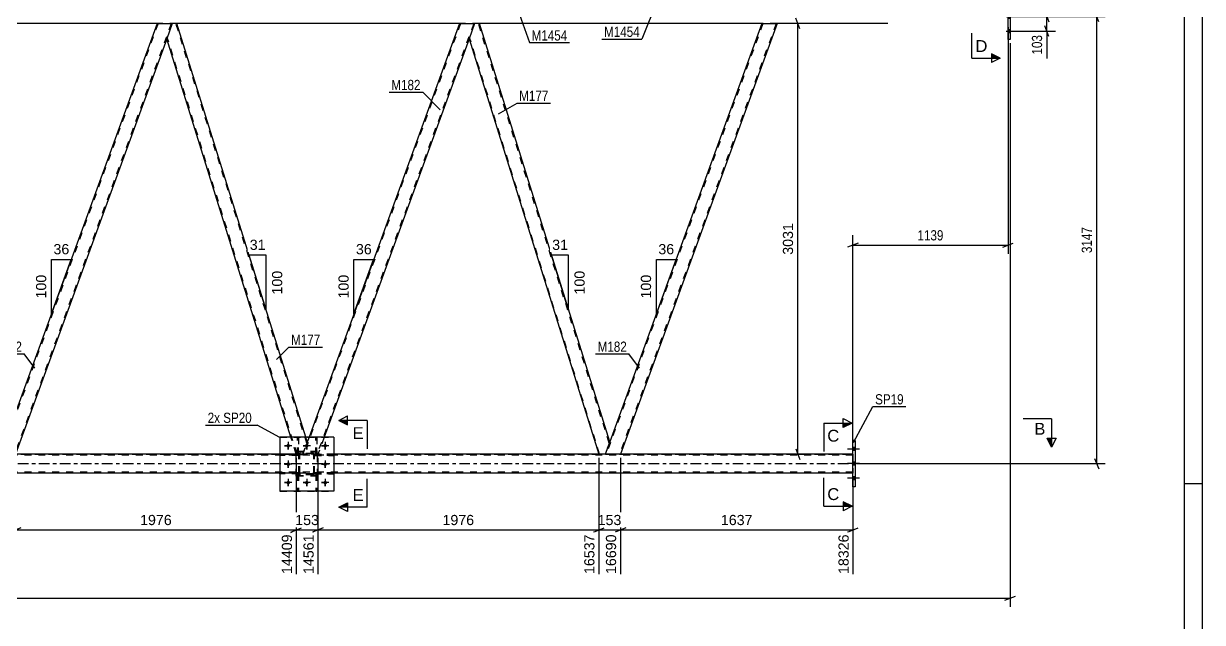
# Model space of a CAD drawing. Header units: millimetres. Extents: x 0 to 841, y 0 to 594.
# Drawn here: x 509.2 to 841, y 259 to 427.5 of the extents above; entities that cross this region are included whole.
import ezdxf

# ---------------------------------------------------------------- set-up
doc = ezdxf.new("R2010")
doc.units = ezdxf.units.MM
doc.linetypes.add('DXK_LINE_DOT2', pattern=[3.9198, 1.9599, -1.9599])
doc.linetypes.add('DXK_LINE_DOT3', pattern=[5.9187, 2.979, -0.9799, 0.9799, -0.9799])
doc.styles.add('Arial', font='ARIAL.TTF', dxfattribs={"height": 0.2})
doc.styles.add('Arial Narrow', font='ARIALN.TTF', dxfattribs={"height": 0.2})

# ---------------------------------------------------------------- blocks, each defined once
blk = doc.blocks.new('Unknown-717034435-1133')
at = {"color": 5, "linetype": 'Continuous'}
for p, q in [((841, 0), (841, 594)), ((836, 5), (836, 589)), ((841, 298), (836, 298))]:
    blk.add_line(p, q, dxfattribs=at)
blk = doc.blocks.new('Part-717034435-3709 - 3633')
at = {"color": 2, "linetype": 'Continuous'}
for p, q in [((591.43, 311.1), (591.43, 311.11)), ((591.75, 311.11), (591.43, 311.11)), ((591.75, 311.1), (591.75, 311.11))]:
    blk.add_line(p, q, dxfattribs=at)
at = {"color": 7, "linetype": 'DXK_LINE_DOT2'}
for p, q in [((591.43, 306.26), (591.43, 311.1)), ((591.75, 306.26), (591.75, 311.1)), ((591.43, 306.86), (591.75, 306.86)), ((591.75, 306.26), (591.43, 306.26))]:
    blk.add_line(p, q, dxfattribs=at)
blk = doc.blocks.new('Bolt-717034435-3777 - 3633')
at = {"linetype": 'Continuous'}
for points in [[(742.62, 308.18), (742.62, 307.3), (743.26, 307.3), (743.26, 308.18)], [(742.62, 308.18), (742.62, 307.3), (743.26, 307.3), (743.26, 308.18)], [(742.62, 308.18), (742.62, 307.3), (743.26, 307.3), (743.26, 308.18)], [(742.62, 304.08), (742.62, 303.2), (743.26, 303.2), (743.26, 304.08)], [(742.62, 304.08), (742.62, 303.2), (743.26, 303.2), (743.26, 304.08)], [(742.62, 299.98), (742.62, 299.1), (743.26, 299.1), (743.26, 299.98)], [(742.62, 299.98), (742.62, 299.1), (743.26, 299.1), (743.26, 299.98)], [(742.62, 299.98), (742.62, 299.1), (743.26, 299.1), (743.26, 299.98)]]:
    blk.add_hatch(color=1, dxfattribs=at).paths.add_polyline_path(points)
at = {"color": 1, "linetype": 'Continuous'}
for p, q in [((744.42, 307.74), (741.1, 307.74)), ((744.42, 307.74), (741.1, 307.74)), ((744.42, 307.74), (741.1, 307.74)), ((743.26, 308.18), (742.62, 308.18)), ((743.26, 308.18), (742.62, 308.18)), ((743.26, 308.18), (742.62, 308.18)), ((743.26, 307.3), (742.62, 307.3)), ((743.26, 307.3), (742.62, 307.3)), ((743.26, 307.3), (742.62, 307.3)), ((744.42, 303.64), (741.1, 303.64)), ((744.42, 303.64), (741.1, 303.64)), ((743.26, 304.08), (742.62, 304.08)), ((743.26, 304.08), (742.62, 304.08)), ((743.26, 303.2), (742.62, 303.2)), ((743.26, 303.2), (742.62, 303.2)), ((744.42, 299.54), (741.1, 299.54)), ((744.42, 299.54), (741.1, 299.54)), ((744.42, 299.54), (741.1, 299.54)), ((743.26, 299.98), (742.62, 299.98)), ((743.26, 299.98), (742.62, 299.98)), ((743.26, 299.98), (742.62, 299.98)), ((743.26, 299.1), (742.62, 299.1)), ((743.26, 299.1), (742.62, 299.1)), ((743.26, 299.1), (742.62, 299.1))]:
    blk.add_line(p, q, dxfattribs=at)
blk = doc.blocks.new('Part-717034435-3713 - 3633')
at = {"color": 7, "linetype": 'DXK_LINE_DOT2'}
for p, q in [((591.07, 300.75), (591.07, 301.07)), ((591.07, 301.07), (596.47, 301.07)), ((596.47, 300.75), (591.07, 300.75)), ((591.67, 300.75), (591.67, 301.07)), ((596.47, 301.07), (596.47, 300.75))]:
    blk.add_line(p, q, dxfattribs=at)
blk = doc.blocks.new('Bolt-717034435-3778 - 3633')
at = {"linetype": 'Continuous'}
for points in [[(786.91, 433.16), (786.91, 434.04), (786.27, 434.04), (786.27, 433.16)], [(786.91, 433.16), (786.91, 434.04), (786.27, 434.04), (786.27, 433.16)], [(786.91, 433.16), (786.91, 434.04), (786.27, 434.04), (786.27, 433.16)], [(786.91, 429.06), (786.91, 429.94), (786.27, 429.94), (786.27, 429.06)], [(786.91, 429.06), (786.91, 429.94), (786.27, 429.94), (786.27, 429.06)], [(786.91, 424.96), (786.91, 425.84), (786.27, 425.84), (786.27, 424.96)], [(786.91, 424.96), (786.91, 425.84), (786.27, 425.84), (786.27, 424.96)], [(786.91, 424.96), (786.91, 425.84), (786.27, 425.84), (786.27, 424.96)]]:
    blk.add_hatch(color=1, dxfattribs=at).paths.add_polyline_path(points)
at = {"color": 1, "linetype": 'Continuous'}
for p, q in [((785.75, 433.6), (789.07, 433.6)), ((785.75, 433.6), (789.07, 433.6)), ((785.75, 433.6), (789.07, 433.6)), ((786.27, 434.04), (786.91, 434.04)), ((786.27, 434.04), (786.91, 434.04)), ((786.27, 434.04), (786.91, 434.04)), ((786.27, 433.16), (786.91, 433.16)), ((786.27, 433.16), (786.91, 433.16)), ((786.27, 433.16), (786.91, 433.16)), ((785.75, 429.5), (789.07, 429.5)), ((785.75, 429.5), (789.07, 429.5)), ((786.27, 429.94), (786.91, 429.94)), ((786.27, 429.94), (786.91, 429.94)), ((786.27, 429.06), (786.91, 429.06)), ((786.27, 429.06), (786.91, 429.06)), ((785.75, 425.4), (789.07, 425.4)), ((785.75, 425.4), (789.07, 425.4)), ((785.75, 425.4), (789.07, 425.4)), ((786.27, 425.84), (786.91, 425.84)), ((786.27, 425.84), (786.91, 425.84)), ((786.27, 425.84), (786.91, 425.84)), ((786.27, 424.96), (786.91, 424.96)), ((786.27, 424.96), (786.91, 424.96)), ((786.27, 424.96), (786.91, 424.96))]:
    blk.add_line(p, q, dxfattribs=at)
blk = doc.blocks.new('Part-717034435-3804 - 3633')
at = {"color": 7, "linetype": 'DXK_LINE_DOT2'}
for p, q in [((742.62, 306.04), (57.72, 306.04)), ((155.59, 306.28), (742.62, 306.28)), ((596.47, 306.28), (581.27, 306.28)), ((742.62, 306.28), (742.62, 301)), ((742.62, 301.24), (57.72, 301.24)), ((596.47, 301), (581.27, 301))]:
    blk.add_line(p, q, dxfattribs=at)
at = {"color": 2, "linetype": 'Continuous'}
for p, q in [((581.27, 306.28), (341.06, 306.28)), ((742.62, 306.28), (596.47, 306.28)), ((581.27, 301), (341.06, 301)), ((742.62, 301), (596.47, 301))]:
    blk.add_line(p, q, dxfattribs=at)
at = {"color": 7, "linetype": 'DXK_LINE_DOT3'}
blk.add_line((57.72, 303.64), (742.62, 303.64), dxfattribs=at)
blk = doc.blocks.new('Part-717034435-3700 - 3633')
at = {"color": 7, "linetype": 'DXK_LINE_DOT2'}
for p, q in [((586.55, 300.74), (586.23, 300.74)), ((586.23, 300.74), (586.23, 295.91)), ((586.23, 300.14), (586.55, 300.14)), ((586.55, 300.74), (586.55, 295.91)), ((586.23, 295.91), (586.55, 295.91))]:
    blk.add_line(p, q, dxfattribs=at)
blk = doc.blocks.new('Part-717034435-3703 - 3633')
at = {"color": 7, "linetype": 'DXK_LINE_DOT2'}
for p, q in [((591.75, 300.74), (591.43, 300.74)), ((591.43, 300.74), (591.43, 295.91)), ((591.43, 300.14), (591.75, 300.14)), ((591.75, 300.74), (591.75, 295.91)), ((591.43, 295.91), (591.75, 295.91))]:
    blk.add_line(p, q, dxfattribs=at)
blk = doc.blocks.new('Part-717034435-3706 - 3633')
at = {"color": 2, "linetype": 'Continuous'}
for p, q in [((586.23, 311.1), (586.23, 311.11)), ((586.55, 311.11), (586.23, 311.11)), ((586.55, 311.1), (586.55, 311.11))]:
    blk.add_line(p, q, dxfattribs=at)
at = {"color": 7, "linetype": 'DXK_LINE_DOT2'}
for p, q in [((586.23, 306.26), (586.23, 311.1)), ((586.55, 306.26), (586.55, 311.1)), ((586.23, 306.86), (586.55, 306.86)), ((586.55, 306.26), (586.23, 306.26))]:
    blk.add_line(p, q, dxfattribs=at)
blk = doc.blocks.new('Part-717034435-3710 - 3633')
at = {"color": 7, "linetype": 'DXK_LINE_DOT2'}
for p, q in [((586.67, 306.27), (581.27, 306.27)), ((581.27, 305.95), (581.27, 306.27)), ((586.67, 305.95), (581.27, 305.95)), ((586.07, 305.95), (586.07, 306.27)), ((586.67, 306.27), (586.67, 305.95))]:
    blk.add_line(p, q, dxfattribs=at)
blk = doc.blocks.new('Part-717034435-3775 - 3633')
at = {"color": 7, "linetype": 'DXK_LINE_DOT2'}
for p, q in [((581.27, 311.1), (581.27, 295.9)), ((581.27, 311.1), (596.47, 311.1)), ((596.47, 311.1), (596.47, 295.9)), ((581.27, 295.9), (596.47, 295.9))]:
    blk.add_line(p, q, dxfattribs=at)
blk = doc.blocks.new('Part-717034435-3711 - 3633')
at = {"color": 7, "linetype": 'DXK_LINE_DOT2'}
for p, q in [((586.67, 301.07), (581.27, 301.07)), ((581.27, 300.75), (581.27, 301.07)), ((586.67, 300.75), (581.27, 300.75)), ((586.07, 300.75), (586.07, 301.07)), ((586.67, 301.07), (586.67, 300.75))]:
    blk.add_line(p, q, dxfattribs=at)
blk = doc.blocks.new('Part-717034435-3712 - 3633')
at = {"color": 7, "linetype": 'DXK_LINE_DOT2'}
for p, q in [((591.07, 305.95), (591.07, 306.27)), ((591.07, 306.27), (596.47, 306.27)), ((596.47, 305.95), (591.07, 305.95)), ((591.67, 305.95), (591.67, 306.27)), ((596.47, 306.27), (596.47, 305.95))]:
    blk.add_line(p, q, dxfattribs=at)
blk = doc.blocks.new('Part-717034435-3718 - 3633')
at = {"color": 2, "linetype": 'Continuous'}
for p, q in [((596.47, 311.1), (581.27, 311.1)), ((581.27, 311.1), (581.27, 295.9)), ((596.47, 311.1), (596.47, 295.9)), ((596.47, 295.9), (581.27, 295.9))]:
    blk.add_line(p, q, dxfattribs=at)
blk = doc.blocks.new('Part-717034435-3792 - 3633')
at = {"color": 7, "linetype": 'DXK_LINE_DOT2'}
for p, q in [((596.47, 306.27), (591.07, 306.27)), ((591.07, 306.27), (591.07, 305.95)), ((591.07, 305.95), (596.47, 305.95)), ((591.67, 305.95), (591.67, 306.27)), ((596.47, 305.95), (596.47, 306.27))]:
    blk.add_line(p, q, dxfattribs=at)
blk = doc.blocks.new('Bolt-717034435-3733 - 3633')
at = {"linetype": 'Continuous'}
for points in [[(584.19, 308.7, -1), (583.15, 308.7, -1)], [(589.39, 308.7, -1), (588.35, 308.7, -1)], [(594.59, 308.7, -1), (593.55, 308.7, -1)], [(584.19, 303.5, -1), (583.15, 303.5, -1)], [(594.59, 303.5, -1), (593.55, 303.5, -1)], [(584.19, 298.3, -1), (583.15, 298.3, -1)], [(589.39, 298.3, -1), (588.35, 298.3, -1)], [(594.59, 298.3, -1), (593.55, 298.3, -1)]]:
    blk.add_hatch(color=1, dxfattribs=at).paths.add_polyline_path(points)
at = {"color": 1, "linetype": 'Continuous'}
for p, q in [((584.71, 308.7), (582.63, 308.7)), ((583.67, 309.74), (583.67, 307.66)), ((589.91, 308.7), (587.83, 308.7)), ((588.87, 309.74), (588.87, 307.66)), ((595.11, 308.7), (593.03, 308.7)), ((594.07, 309.74), (594.07, 307.66)), ((584.71, 303.5), (582.63, 303.5)), ((583.67, 304.54), (583.67, 302.46)), ((595.11, 303.5), (593.03, 303.5)), ((594.07, 304.54), (594.07, 302.46)), ((583.67, 299.34), (583.67, 297.26)), ((588.87, 299.34), (588.87, 297.26)), ((594.07, 299.34), (594.07, 297.26)), ((584.71, 298.3), (582.63, 298.3)), ((589.91, 298.3), (587.83, 298.3)), ((595.11, 298.3), (593.03, 298.3))]:
    blk.add_line(p, q, dxfattribs=at)
blk = doc.blocks.new('Part-717034435-3791 - 3633')
at = {"color": 7, "linetype": 'DXK_LINE_DOT2'}
for p, q in [((596.47, 301.07), (591.07, 301.07)), ((591.07, 301.07), (591.07, 300.75)), ((591.07, 300.75), (596.47, 300.75)), ((591.67, 300.75), (591.67, 301.07)), ((596.47, 300.75), (596.47, 301.07))]:
    blk.add_line(p, q, dxfattribs=at)
blk = doc.blocks.new('Part-717034435-3793 - 3633')
at = {"color": 7, "linetype": 'DXK_LINE_DOT2'}
for p, q in [((586.67, 301.07), (581.27, 301.07)), ((581.27, 301.07), (581.27, 300.75)), ((586.67, 300.75), (581.27, 300.75)), ((586.07, 300.75), (586.07, 301.07)), ((586.67, 300.75), (586.67, 301.07))]:
    blk.add_line(p, q, dxfattribs=at)
blk = doc.blocks.new('Part-717034435-3926 - 3633')
at = {"color": 2, "linetype": 'Continuous'}
for p, q in [((546.74, 427.5), (467.18, 427.5)), ((631.88, 427.5), (552.32, 427.5)), ((717.01, 427.5), (637.45, 427.5)), ((752.42, 427.5), (721.27, 427.5))]:
    blk.add_line(p, q, dxfattribs=at)
at = {"color": 7, "linetype": 'DXK_LINE_DOT2'}
for p, q in [((552.32, 427.5), (546.74, 427.5)), ((637.45, 427.5), (631.88, 427.5)), ((721.27, 427.5), (717.01, 427.5))]:
    blk.add_line(p, q, dxfattribs=at)
blk = doc.blocks.new('Part-717034435-3920 - 3633')
at = {"color": 2, "linetype": 'Continuous'}
for p, q in [((786.27, 423), (786.27, 436)), ((786.27, 436), (786.91, 436)), ((786.91, 436), (786.91, 423)), ((786.91, 423), (786.27, 423))]:
    blk.add_line(p, q, dxfattribs=at)
blk = doc.blocks.new('Part-717034435-3820 - 3633')
at = {"color": 2, "linetype": 'Continuous'}
for p, q in [((551, 427.5), (549.45, 423.25)), ((552.32, 427.5), (551, 427.5)), ((588.6, 311.1), (552.32, 427.5)), ((584.41, 311.1), (549.45, 423.25))]:
    blk.add_line(p, q, dxfattribs=at)
at = {"color": 7, "linetype": 'DXK_LINE_DOT2'}
for p, q in [((588.88, 309.38), (552.07, 427.5)), ((586.16, 306.28), (549.59, 423.62)), ((585.91, 306.28), (584.41, 311.1)), ((587.76, 306.28), (589.02, 309.75)), ((589.02, 309.75), (588.6, 311.1)), ((585.91, 306.28), (587.76, 306.28))]:
    blk.add_line(p, q, dxfattribs=at)
blk = doc.blocks.new('Part-717034435-3946 - 3633')
at = {"color": 7, "linetype": 'DXK_LINE_DOT2'}
for p, q in [((586.67, 306.02), (586.71, 306.21)), ((586.71, 306.21), (586.67, 306.02)), ((586.67, 300.98), (586.67, 306.02)), ((586.91, 306.02), (586.93, 306.12)), ((586.91, 300.98), (586.91, 306.02)), ((586.93, 306.12), (586.98, 306.19)), ((586.97, 306.47), (587.15, 306.5)), ((587.15, 306.5), (586.97, 306.47)), ((586.98, 306.19), (587.06, 306.25)), ((587.06, 306.25), (587.15, 306.26)), ((590.59, 306.5), (587.15, 306.5)), ((587.15, 306.26), (590.59, 306.26)), ((590.59, 306.5), (590.78, 306.47)), ((590.78, 306.47), (590.59, 306.5)), ((590.59, 306.26), (590.68, 306.25)), ((590.68, 306.25), (590.76, 306.19)), ((590.76, 306.19), (590.81, 306.12)), ((590.81, 306.12), (590.83, 306.02)), ((590.83, 300.98), (590.83, 306.02)), ((591.04, 306.21), (591.07, 306.02)), ((591.07, 306.02), (591.04, 306.21)), ((591.07, 300.98), (591.07, 306.02)), ((586.71, 300.8), (586.67, 300.98)), ((586.67, 300.98), (586.71, 300.8)), ((586.93, 300.89), (586.91, 300.98)), ((586.98, 300.81), (586.93, 300.89)), ((587.15, 300.5), (586.97, 300.54)), ((586.97, 300.54), (587.15, 300.5)), ((587.06, 300.76), (586.98, 300.81)), ((587.15, 300.74), (587.06, 300.76)), ((590.59, 300.74), (587.15, 300.74)), ((590.59, 300.5), (587.15, 300.5)), ((590.68, 300.76), (590.59, 300.74)), ((590.78, 300.54), (590.59, 300.5)), ((590.59, 300.5), (590.78, 300.54)), ((590.76, 300.81), (590.68, 300.76)), ((590.81, 300.89), (590.76, 300.81)), ((590.83, 300.98), (590.81, 300.89)), ((591.07, 300.98), (591.04, 300.8)), ((591.04, 300.8), (591.07, 300.98))]:
    blk.add_line(p, q, dxfattribs=at)
at = {"color": 7, "linetype": 'DXK_LINE_DOT3'}
blk.add_line((588.87, 303.5), (588.87, 303.5), dxfattribs=at)
at = {"color": 7, "linetype": 'DXK_LINE_DOT2'}
for centre, start, end in [((587.15, 306.02), 112.5, 157.5), ((587.15, 306.02), 112.5, 157.5), ((590.59, 306.02), 22.5, 67.5), ((590.59, 306.02), 22.5, 67.5), ((587.15, 300.98), 202.5, 247.5), ((587.15, 300.98), 202.5, 247.5), ((590.59, 300.98), 292.5, 337.5), ((590.59, 300.98), 292.5, 337.5)]:
    blk.add_arc(centre, 0.48, start, end, dxfattribs=at)
blk = doc.blocks.new('Part-717034435-3825 - 3633')
at = {"color": 7, "linetype": 'DXK_LINE_DOT2'}
for p, q in [((547, 427.5), (502.88, 306.28)), ((550.74, 427.5), (506.62, 306.28)), ((551, 427.5), (549.45, 423.25)), ((503.89, 309.75), (502.62, 306.28)), ((506.88, 306.28), (502.62, 306.28))]:
    blk.add_line(p, q, dxfattribs=at)
at = {"color": 2, "linetype": 'Continuous'}
for p, q in [((546.74, 427.5), (503.89, 309.75)), ((546.74, 427.5), (551, 427.5)), ((549.45, 423.25), (506.88, 306.28))]:
    blk.add_line(p, q, dxfattribs=at)
blk = doc.blocks.new('Part-717034435-3867 - 3633')
at = {"color": 7, "linetype": 'DXK_LINE_DOT2'}
for p, q in [((586.67, 306.02), (586.71, 306.21)), ((586.71, 306.21), (586.67, 306.02)), ((586.67, 300.98), (586.67, 306.02)), ((586.91, 306.02), (586.93, 306.12)), ((586.91, 300.98), (586.91, 306.02)), ((586.93, 306.12), (586.98, 306.19)), ((586.97, 306.47), (587.15, 306.5)), ((587.15, 306.5), (586.97, 306.47)), ((586.98, 306.19), (587.06, 306.25)), ((587.06, 306.25), (587.15, 306.26)), ((590.59, 306.5), (587.15, 306.5)), ((587.15, 306.26), (590.59, 306.26)), ((590.59, 306.5), (590.78, 306.47)), ((590.78, 306.47), (590.59, 306.5)), ((590.59, 306.26), (590.68, 306.25)), ((590.68, 306.25), (590.76, 306.19)), ((590.76, 306.19), (590.81, 306.12)), ((590.81, 306.12), (590.83, 306.02)), ((590.83, 300.98), (590.83, 306.02)), ((591.04, 306.21), (591.07, 306.02)), ((591.07, 306.02), (591.04, 306.21)), ((591.07, 300.98), (591.07, 306.02)), ((586.71, 300.8), (586.67, 300.98)), ((586.67, 300.98), (586.71, 300.8)), ((586.93, 300.89), (586.91, 300.98)), ((586.98, 300.81), (586.93, 300.89)), ((587.15, 300.5), (586.97, 300.54)), ((586.97, 300.54), (587.15, 300.5)), ((587.06, 300.76), (586.98, 300.81)), ((587.15, 300.74), (587.06, 300.76)), ((590.59, 300.74), (587.15, 300.74)), ((590.59, 300.5), (587.15, 300.5)), ((590.68, 300.76), (590.59, 300.74)), ((590.78, 300.54), (590.59, 300.5)), ((590.59, 300.5), (590.78, 300.54)), ((590.76, 300.81), (590.68, 300.76)), ((590.81, 300.89), (590.76, 300.81)), ((590.83, 300.98), (590.81, 300.89)), ((591.07, 300.98), (591.04, 300.8)), ((591.04, 300.8), (591.07, 300.98))]:
    blk.add_line(p, q, dxfattribs=at)
at = {"color": 7, "linetype": 'DXK_LINE_DOT3'}
blk.add_line((588.87, 303.5), (588.87, 303.5), dxfattribs=at)
at = {"color": 7, "linetype": 'DXK_LINE_DOT2'}
for centre, start, end in [((587.15, 306.02), 112.5, 157.5), ((587.15, 306.02), 112.5, 157.5), ((590.59, 306.02), 22.5, 67.5), ((590.59, 306.02), 22.5, 67.5), ((587.15, 300.98), 202.5, 247.5), ((587.15, 300.98), 202.5, 247.5), ((590.59, 300.98), 292.5, 337.5), ((590.59, 300.98), 292.5, 337.5)]:
    blk.add_arc(centre, 0.48, start, end, dxfattribs=at)
blk = doc.blocks.new('Part-717034435-3871 - 3633')
at = {"color": 7, "linetype": 'DXK_LINE_DOT2'}
for p, q in [((586.23, 300.74), (586.55, 300.74)), ((586.23, 300.74), (586.23, 295.91)), ((586.23, 300.14), (586.55, 300.14)), ((586.55, 300.74), (586.55, 295.91)), ((586.55, 295.91), (586.23, 295.91))]:
    blk.add_line(p, q, dxfattribs=at)
blk = doc.blocks.new('Part-717034435-3874 - 3633')
at = {"color": 7, "linetype": 'DXK_LINE_DOT2'}
for p, q in [((591.43, 300.74), (591.75, 300.74)), ((591.43, 300.74), (591.43, 295.91)), ((591.43, 300.14), (591.75, 300.14)), ((591.75, 300.74), (591.75, 295.91)), ((591.75, 295.91), (591.43, 295.91))]:
    blk.add_line(p, q, dxfattribs=at)
blk = doc.blocks.new('Part-717034435-3877 - 3633')
at = {"color": 7, "linetype": 'DXK_LINE_DOT2'}
for p, q in [((586.23, 306.26), (586.23, 311.11)), ((586.23, 311.11), (586.55, 311.11)), ((586.55, 311.11), (586.55, 306.26)), ((586.23, 306.86), (586.55, 306.86)), ((586.55, 306.26), (586.23, 306.26))]:
    blk.add_line(p, q, dxfattribs=at)
blk = doc.blocks.new('Part-717034435-3880 - 3633')
at = {"color": 7, "linetype": 'DXK_LINE_DOT2'}
for p, q in [((591.43, 306.26), (591.43, 311.11)), ((591.43, 311.11), (591.75, 311.11)), ((591.75, 311.11), (591.75, 306.26)), ((591.43, 306.86), (591.75, 306.86)), ((591.75, 306.26), (591.43, 306.26))]:
    blk.add_line(p, q, dxfattribs=at)
blk = doc.blocks.new('Part-717034435-3892 - 3633')
at = {"color": 7, "linetype": 'DXK_LINE_DOT2'}
for p, q in [((717.27, 427.5), (673.15, 306.28)), ((721.01, 427.5), (676.89, 306.28)), ((674.15, 309.75), (672.89, 306.28)), ((677.15, 306.28), (672.89, 306.28))]:
    blk.add_line(p, q, dxfattribs=at)
at = {"color": 2, "linetype": 'Continuous'}
for p, q in [((717.01, 427.5), (674.15, 309.75)), ((721.27, 427.5), (677.15, 306.28)), ((717.01, 427.5), (721.27, 427.5))]:
    blk.add_line(p, q, dxfattribs=at)
blk = doc.blocks.new('Part-717034435-3897 - 3633')
at = {"color": 2, "linetype": 'Continuous'}
for p, q in [((636.13, 427.5), (634.59, 423.25)), ((637.45, 427.5), (636.13, 427.5)), ((674.15, 309.75), (637.45, 427.5)), ((634.59, 423.25), (671.05, 306.28)), ((673.88, 309.01), (672.89, 306.28)), ((674.15, 309.75), (673.88, 309.01))]:
    blk.add_line(p, q, dxfattribs=at)
at = {"color": 7, "linetype": 'DXK_LINE_DOT2'}
for p, q in [((674.02, 309.38), (637.2, 427.5)), ((671.3, 306.28), (634.72, 423.62)), ((674.13, 309.69), (673.88, 309.01)), ((672.89, 306.28), (671.05, 306.28))]:
    blk.add_line(p, q, dxfattribs=at)
blk = doc.blocks.new('Part-717034435-3902 - 3633')
at = {"color": 7, "linetype": 'DXK_LINE_DOT2'}
for p, q in [((632.13, 427.5), (588.01, 306.28)), ((635.88, 427.5), (591.76, 306.28)), ((636.13, 427.5), (634.59, 423.25)), ((589.51, 311.1), (587.76, 306.28)), ((593.77, 311.1), (592.01, 306.28)), ((592.01, 306.28), (587.76, 306.28))]:
    blk.add_line(p, q, dxfattribs=at)
at = {"color": 2, "linetype": 'Continuous'}
for p, q in [((631.88, 427.5), (589.51, 311.1)), ((631.88, 427.5), (636.13, 427.5)), ((634.59, 423.25), (593.77, 311.1))]:
    blk.add_line(p, q, dxfattribs=at)
blk = doc.blocks.new('Part-717034435-3915 - 3633')
at = {"color": 2, "linetype": 'Continuous'}
for p, q in [((742.62, 297.14), (742.62, 310.14)), ((743.26, 310.14), (742.62, 310.14)), ((743.26, 310.14), (743.26, 297.14)), ((743.26, 297.14), (742.62, 297.14))]:
    blk.add_line(p, q, dxfattribs=at)
blk = doc.blocks.new('Part-717034435-3921 - 3633')
at = {"color": 7, "linetype": 'DXK_LINE_DOT2'}
for p, q in [((586.67, 306.27), (581.27, 306.27)), ((581.27, 306.27), (581.27, 305.95)), ((586.67, 305.95), (581.27, 305.95)), ((586.07, 305.95), (586.07, 306.27)), ((586.67, 305.95), (586.67, 306.27))]:
    blk.add_line(p, q, dxfattribs=at)
blk = doc.blocks.new('Part-717034435-3947 - 3633')
at = {"color": 7, "linetype": 'DXK_LINE_DOT2'}
for p, q in [((591.87, 307.04), (585.87, 307.04)), ((585.87, 300.24), (585.87, 307.04)), ((591.87, 300.24), (591.87, 307.04)), ((591.87, 300.24), (585.87, 300.24))]:
    blk.add_line(p, q, dxfattribs=at)
blk = doc.blocks.new('Part-717034435-3948 - 3633')
at = {"color": 7, "linetype": 'DXK_LINE_DOT2'}
for p, q in [((591.87, 306.91), (585.87, 306.91)), ((585.87, 300.11), (585.87, 306.91)), ((591.87, 300.11), (591.87, 306.91)), ((591.87, 300.11), (585.87, 300.11))]:
    blk.add_line(p, q, dxfattribs=at)
blk = doc.blocks.new('Bolt-717034435-3950 - 3633')
at = {"color": 1, "linetype": 'Continuous'}
for p, q in [((582.63, 308.7), (583.33, 308.7)), ((583.67, 309.74), (583.67, 309.05)), ((584.71, 308.7), (584.02, 308.7)), ((587.83, 308.7), (588.53, 308.7)), ((588.87, 309.74), (588.87, 309.05)), ((589.91, 308.7), (589.22, 308.7)), ((593.03, 308.7), (593.73, 308.7)), ((594.07, 309.74), (594.07, 309.05)), ((595.11, 308.7), (594.42, 308.7)), ((583.67, 307.66), (583.67, 308.36)), ((588.87, 307.66), (588.87, 308.36)), ((594.07, 307.66), (594.07, 308.36)), ((582.63, 303.5), (583.33, 303.5)), ((583.67, 304.54), (583.67, 303.85)), ((583.67, 302.46), (583.67, 303.16)), ((584.71, 303.5), (584.02, 303.5)), ((593.03, 303.5), (593.73, 303.5)), ((594.07, 304.54), (594.07, 303.85)), ((594.07, 302.46), (594.07, 303.16)), ((595.11, 303.5), (594.42, 303.5)), ((583.67, 299.34), (583.67, 298.65)), ((588.87, 299.34), (588.87, 298.65)), ((594.07, 299.34), (594.07, 298.65)), ((582.63, 298.3), (583.33, 298.3)), ((583.67, 297.26), (583.67, 297.96)), ((584.71, 298.3), (584.02, 298.3)), ((587.83, 298.3), (588.53, 298.3)), ((588.87, 297.26), (588.87, 297.96)), ((589.91, 298.3), (589.22, 298.3)), ((593.03, 298.3), (593.73, 298.3)), ((594.07, 297.26), (594.07, 297.96)), ((595.11, 298.3), (594.42, 298.3))]:
    blk.add_line(p, q, dxfattribs=at)
blk = doc.blocks.new('AngleDimension-717034435-17233 - 3633')
at = {"color": 7, "linetype": 'Continuous'}
for p, q in [((662.2, 348.11), (657.77, 362.31)), ((662.59, 362.31), (657.77, 362.31)), ((662.59, 346.85), (657.77, 362.31)), ((662.59, 346.85), (662.59, 362.31))]:
    blk.add_line(p, q, dxfattribs=at)
at = {"color": 0}
for points in [[(663.01, 363.21), (663.01, 367.41), (657.36, 367.41), (657.36, 363.21)], [(667.69, 358.51), (663.49, 358.51), (663.49, 350.64), (667.69, 350.64)]]:
    blk.add_wipeout(points, dxfattribs=at)
at = {"color": 3, "style": 'Arial'}
blk.add_text('31', height=2.865, dxfattribs=at).set_placement((657.96, 363.81))
blk.add_text('100', height=2.865, rotation=90.0002, dxfattribs=at).set_placement((667.09, 351.24))
blk = doc.blocks.new('StraightDimension-717034435-4527 - 3633')
at = {"color": 7, "linetype": 'Continuous'}
for p, q in [((506.88, 305.28), (506.88, 272.58)), ((585.91, 305.28), (585.91, 272.58)), ((508.38, 285.6), (505.38, 284.4)), ((584.41, 284.4), (587.41, 285.6)), ((506.88, 285), (585.91, 285))]:
    blk.add_line(p, q, dxfattribs=at)
at = {"color": 0}
blk.add_wipeout([(551.44, 285.75), (551.44, 289.95), (541.35, 289.95), (541.35, 285.75)], dxfattribs=at)
at = {"color": 0, "linetype": 'Continuous'}
blk.add_wipeout([(585.31, 284.3), (581.11, 284.3), (581.11, 271.98), (585.31, 271.98)], dxfattribs=at)
at = {"color": 3, "style": 'Arial'}
blk.add_text('1976', height=2.865, dxfattribs=at).set_placement((541.95, 286.35))
at = {"color": 3, "linetype": 'Continuous', "style": 'Arial'}
blk.add_text('14409', height=2.865, rotation=90.0002, dxfattribs=at).set_placement((584.71, 272.58))
blk = doc.blocks.new('AngleDimension-717034435-17235 - 3633')
at = {"color": 7, "linetype": 'Continuous'}
for p, q in [((602.16, 361.08), (607.7, 361.08)), ((602.16, 345.85), (607.7, 361.08)), ((602.16, 345.85), (602.16, 361.08)), ((604.51, 352.32), (607.7, 361.08))]:
    blk.add_line(p, q, dxfattribs=at)
at = {"color": 0}
for points in [[(607.75, 361.98), (607.75, 366.18), (602.11, 366.18), (602.11, 361.98)], [(601.26, 357.4), (597.06, 357.4), (597.06, 349.53), (601.26, 349.53)]]:
    blk.add_wipeout(points, dxfattribs=at)
at = {"color": 3, "style": 'Arial'}
blk.add_text('36', height=2.865, dxfattribs=at).set_placement((602.71, 362.58))
blk.add_text('100', height=2.865, rotation=90.0002, dxfattribs=at).set_placement((600.66, 350.13))
blk = doc.blocks.new('StraightDimension-717034435-4503 - 3633')
at = {"color": 7, "linetype": 'Continuous'}
for p, q in [((585.91, 305.28), (585.91, 272.58)), ((592.01, 305.28), (592.01, 272.58)), ((584.41, 284.4), (587.41, 285.6)), ((593.51, 285.6), (590.51, 284.4)), ((585.91, 285), (592.01, 285))]:
    blk.add_line(p, q, dxfattribs=at)
at = {"color": 0}
blk.add_wipeout([(592.9, 285.75), (592.9, 289.95), (585.03, 289.95), (585.03, 285.75)], dxfattribs=at)
at = {"color": 3, "style": 'Arial'}
blk.add_text('153', height=2.865, dxfattribs=at).set_placement((585.63, 286.35))
at = {"color": 0, "linetype": 'Continuous'}
blk.add_wipeout([(591.41, 284.3), (587.21, 284.3), (587.21, 271.98), (591.41, 271.98)], dxfattribs=at)
at = {"color": 3, "linetype": 'Continuous', "style": 'Arial'}
blk.add_text('14561', height=2.865, rotation=90.0002, dxfattribs=at).set_placement((590.81, 272.58))
blk = doc.blocks.new('StraightDimension-717034435-5125 - 3633')
at = {"color": 7, "linetype": 'Continuous'}
for p, q in [((786.91, 422), (786.91, 263.39)), ((48.46, 265.79), (786.91, 265.79)), ((785.41, 265.19), (788.41, 266.39))]:
    blk.add_line(p, q, dxfattribs=at)
blk = doc.blocks.new('StraightDimension-717034435-4438 - 3633')
at = {"color": 7, "linetype": 'Continuous'}
for p, q in [((677.15, 305.28), (677.15, 272.58)), ((742.62, 300), (742.62, 272.58)), ((678.65, 285.6), (675.65, 284.4)), ((741.12, 284.4), (744.12, 285.6)), ((677.15, 285), (742.62, 285))]:
    blk.add_line(p, q, dxfattribs=at)
at = {"color": 0}
blk.add_wipeout([(714.93, 285.75), (714.93, 289.95), (704.84, 289.95), (704.84, 285.75)], dxfattribs=at)
at = {"color": 0, "linetype": 'Continuous'}
blk.add_wipeout([(742.02, 284.3), (737.82, 284.3), (737.82, 271.98), (742.02, 271.98)], dxfattribs=at)
at = {"color": 3, "style": 'Arial'}
blk.add_text('1637', height=2.865, dxfattribs=at).set_placement((705.44, 286.35))
at = {"color": 3, "linetype": 'Continuous', "style": 'Arial'}
blk.add_text('18326', height=2.865, rotation=90.0002, dxfattribs=at).set_placement((741.42, 272.58))
blk = doc.blocks.new('StraightDimension-717034435-5174 - 3633')
at = {"color": 7, "linetype": 'Continuous'}
for p, q in [((786.27, 426.5), (786.27, 362.73)), ((744.12, 365.73), (741.12, 364.53)), ((742.62, 307.28), (742.62, 367.98)), ((742.62, 365.13), (786.27, 365.13)), ((784.77, 364.53), (787.77, 365.73))]:
    blk.add_line(p, q, dxfattribs=at)
at = {"color": 0}
blk.add_wipeout([(768.7, 365.88), (768.7, 370.08), (760.19, 370.08), (760.19, 365.88)], dxfattribs=at)
at = {"color": 3, "style": 'Arial Narrow'}
blk.add_text('1139', height=2.863, dxfattribs=at).set_placement((760.79, 366.48))
blk = doc.blocks.new('StraightDimension-717034435-4455 - 3633')
at = {"color": 7, "linetype": 'Continuous'}
for p, q in [((671.05, 305.28), (671.05, 272.58)), ((677.15, 305.28), (677.15, 272.58)), ((669.55, 284.4), (672.55, 285.6)), ((678.65, 285.6), (675.65, 284.4)), ((671.05, 285), (677.15, 285))]:
    blk.add_line(p, q, dxfattribs=at)
at = {"color": 0}
blk.add_wipeout([(678.03, 285.75), (678.03, 289.95), (670.16, 289.95), (670.16, 285.75)], dxfattribs=at)
at = {"color": 3, "style": 'Arial'}
blk.add_text('153', height=2.865, dxfattribs=at).set_placement((670.76, 286.35))
at = {"color": 0, "linetype": 'Continuous'}
blk.add_wipeout([(676.55, 284.3), (672.35, 284.3), (672.35, 271.98), (676.55, 271.98)], dxfattribs=at)
at = {"color": 3, "linetype": 'Continuous', "style": 'Arial'}
blk.add_text('16690', height=2.865, rotation=90.0002, dxfattribs=at).set_placement((675.95, 272.58))
blk = doc.blocks.new('StraightDimension-717034435-4479 - 3633')
at = {"color": 7, "linetype": 'Continuous'}
for p, q in [((592.01, 305.28), (592.01, 272.58)), ((671.05, 305.28), (671.05, 272.58)), ((593.51, 285.6), (590.51, 284.4)), ((669.55, 284.4), (672.55, 285.6)), ((592.01, 285), (671.05, 285))]:
    blk.add_line(p, q, dxfattribs=at)
at = {"color": 0}
blk.add_wipeout([(636.58, 285.75), (636.58, 289.95), (626.48, 289.95), (626.48, 285.75)], dxfattribs=at)
at = {"color": 0, "linetype": 'Continuous'}
blk.add_wipeout([(670.45, 284.3), (666.25, 284.3), (666.25, 271.98), (670.45, 271.98)], dxfattribs=at)
at = {"color": 3, "style": 'Arial'}
blk.add_text('1976', height=2.865, dxfattribs=at).set_placement((627.08, 286.35))
at = {"color": 3, "linetype": 'Continuous', "style": 'Arial'}
blk.add_text('16537', height=2.865, rotation=90.0002, dxfattribs=at).set_placement((669.85, 272.58))
blk = doc.blocks.new('StraightDimension-717034435-5156 - 3633')
at = {"color": 7, "linetype": 'Continuous'}
for p, q in [((787.27, 429.5), (799.61, 429.5)), ((796.61, 431), (797.81, 428)), ((797.21, 425.4), (797.21, 429.5)), ((787.91, 425.4), (799.61, 425.4)), ((797.81, 423.9), (796.61, 426.9))]:
    blk.add_line(p, q, dxfattribs=at)
at = {"color": 0}
blk.add_wipeout([(796.46, 424.88), (792.26, 424.88), (792.26, 418.19), (796.46, 418.19)], dxfattribs=at)
at = {"color": 7, "linetype": 'Continuous'}
blk.add_line((797.21, 425.4), (797.21, 417.67), dxfattribs=at)
blk.add_line((797.21, 425.4), (797.21, 417.67), dxfattribs=at)
at = {"color": 3, "style": 'Arial Narrow'}
blk.add_text('103', height=2.863, rotation=90.0002, dxfattribs=at).set_placement((795.86, 418.79))
blk = doc.blocks.new('StraightDimension-717034435-5166 - 3633')
at = {"color": 7, "linetype": 'Continuous'}
for p, q in [((787.27, 429.5), (813.63, 429.5)), ((811.83, 428), (810.63, 431)), ((811.23, 303.64), (811.23, 429.5)), ((743.62, 303.64), (813.63, 303.64)), ((810.63, 305.14), (811.83, 302.14))]:
    blk.add_line(p, q, dxfattribs=at)
at = {"color": 0}
blk.add_wipeout([(810.48, 370.83), (806.28, 370.83), (806.28, 362.31), (810.48, 362.31)], dxfattribs=at)
at = {"color": 3, "style": 'Arial Narrow'}
blk.add_text('3147', height=2.863, rotation=90.0002, dxfattribs=at).set_placement((809.88, 362.91))
blk = doc.blocks.new('StraightDimension-717034435-5446 - 3633')
at = {"color": 7, "linetype": 'Continuous'}
for p, q in [((727.71, 426), (726.51, 429)), ((737.3, 427.5), (724.26, 427.5)), ((727.11, 306.28), (727.11, 427.5)), ((726.43, 306.28), (729.51, 306.28)), ((726.51, 307.78), (727.71, 304.78))]:
    blk.add_line(p, q, dxfattribs=at)
at = {"color": 0}
blk.add_wipeout([(726.36, 371.94), (722.16, 371.94), (722.16, 361.84), (726.36, 361.84)], dxfattribs=at)
at = {"color": 3, "style": 'Arial'}
blk.add_text('3031', height=2.865, rotation=90.0002, dxfattribs=at).set_placement((725.76, 362.44))
blk = doc.blocks.new('AngleDimension-717034435-17205 - 3633')
at = {"color": 7, "linetype": 'Continuous'}
for p, q in [((577.06, 348.11), (572.64, 362.31)), ((577.46, 362.31), (572.64, 362.31)), ((577.46, 346.85), (572.64, 362.31)), ((577.46, 346.85), (577.46, 362.31))]:
    blk.add_line(p, q, dxfattribs=at)
at = {"color": 0}
for points in [[(577.87, 363.21), (577.87, 367.41), (572.22, 367.41), (572.22, 363.21)], [(582.56, 358.51), (578.36, 358.51), (578.36, 350.64), (582.56, 350.64)]]:
    blk.add_wipeout(points, dxfattribs=at)
at = {"color": 3, "style": 'Arial'}
blk.add_text('31', height=2.865, dxfattribs=at).set_placement((572.82, 363.81))
blk.add_text('100', height=2.865, rotation=90.0002, dxfattribs=at).set_placement((581.96, 351.24))
blk = doc.blocks.new('AngleDimension-717034435-17207 - 3633')
at = {"color": 7, "linetype": 'Continuous'}
for p, q in [((517.03, 361.08), (522.57, 361.08)), ((517.03, 345.85), (522.57, 361.08)), ((517.03, 345.85), (517.03, 361.08)), ((519.38, 352.32), (522.57, 361.08))]:
    blk.add_line(p, q, dxfattribs=at)
at = {"color": 0}
for points in [[(522.62, 361.98), (522.62, 366.18), (516.97, 366.18), (516.97, 361.98)], [(516.13, 357.4), (511.93, 357.4), (511.93, 349.53), (516.13, 349.53)]]:
    blk.add_wipeout(points, dxfattribs=at)
at = {"color": 3, "style": 'Arial'}
blk.add_text('36', height=2.865, dxfattribs=at).set_placement((517.57, 362.58))
blk.add_text('100', height=2.865, rotation=90.0002, dxfattribs=at).set_placement((515.53, 350.13))
blk = doc.blocks.new('AngleDimension-717034435-17263 - 3633')
at = {"color": 7, "linetype": 'Continuous'}
for p, q in [((687.29, 361.08), (692.84, 361.08)), ((687.29, 345.85), (692.84, 361.08)), ((687.29, 345.85), (687.29, 361.08)), ((689.65, 352.32), (692.84, 361.08))]:
    blk.add_line(p, q, dxfattribs=at)
at = {"color": 0}
for points in [[(692.89, 361.98), (692.89, 366.18), (687.24, 366.18), (687.24, 361.98)], [(686.39, 357.4), (682.19, 357.4), (682.19, 349.53), (686.39, 349.53)]]:
    blk.add_wipeout(points, dxfattribs=at)
at = {"color": 3, "style": 'Arial'}
blk.add_text('36', height=2.865, dxfattribs=at).set_placement((687.84, 362.58))
blk.add_text('100', height=2.865, rotation=90.0002, dxfattribs=at).set_placement((685.79, 350.13))
blk = doc.blocks.new('Mark-717034435-3645 - 3633')
at = {"color": 0}
blk.add_wipeout([(662.21, 422.73), (662.21, 425.73), (652.16, 425.73), (652.16, 422.73)], dxfattribs=at)
blk.add_wipeout([(662.21, 422.73), (662.21, 425.73), (652.16, 425.73), (652.16, 422.73)], dxfattribs=at)
at = {"color": 30, "linetype": 'Continuous'}
for p, q in [((647.8, 432.72), (651.56, 422.13)), ((651.56, 422.13), (662.81, 422.13))]:
    blk.add_line(p, q, dxfattribs=at)
at = {"color": 3, "style": 'Arial Narrow'}
blk.add_text('M1454', height=2.863, dxfattribs=at).set_placement((652.16, 422.73))
blk = doc.blocks.new('Mark-717034435-3898 - 3633')
at = {"color": 0}
blk.add_wipeout([(620.9, 408.79), (620.9, 411.79), (612.67, 411.79), (612.67, 408.79)], dxfattribs=at)
blk.add_wipeout([(620.9, 408.79), (620.9, 411.79), (612.67, 411.79), (612.67, 408.79)], dxfattribs=at)
at = {"color": 30, "linetype": 'Continuous'}
for p in [(612.07, 408.19), (626.45, 403.24)]:
    blk.add_line(p, (621.5, 408.19), dxfattribs=at)
at = {"color": 3, "style": 'Arial Narrow'}
blk.add_text('M182', height=2.863, dxfattribs=at).set_placement((612.67, 408.79))
blk = doc.blocks.new('Mark-717034435-3888 - 3633')
at = {"color": 0}
blk.add_wipeout([(678.97, 335.13), (678.97, 338.13), (670.75, 338.13), (670.75, 335.13)], dxfattribs=at)
blk.add_wipeout([(678.97, 335.13), (678.97, 338.13), (670.75, 338.13), (670.75, 335.13)], dxfattribs=at)
at = {"color": 30, "linetype": 'Continuous'}
for p in [(670.15, 334.53), (682.58, 330.54)]:
    blk.add_line(p, (679.57, 334.53), dxfattribs=at)
at = {"color": 3, "style": 'Arial Narrow'}
blk.add_text('M182', height=2.863, dxfattribs=at).set_placement((670.75, 335.13))
blk = doc.blocks.new('Mark-717034435-3816 - 3633')
at = {"color": 0}
blk.add_wipeout([(592.67, 337.07), (592.67, 340.07), (584.45, 340.07), (584.45, 337.07)], dxfattribs=at)
blk.add_wipeout([(592.67, 337.07), (592.67, 340.07), (584.45, 340.07), (584.45, 337.07)], dxfattribs=at)
at = {"color": 30, "linetype": 'Continuous'}
for p, q in [((580.31, 332.94), (583.85, 336.47)), ((583.85, 336.47), (593.27, 336.47))]:
    blk.add_line(p, q, dxfattribs=at)
at = {"color": 3, "style": 'Arial Narrow'}
blk.add_text('M177', height=2.863, dxfattribs=at).set_placement((584.45, 337.07))
blk = doc.blocks.new('Mark-717034435-3821 - 3633')
at = {"color": 0}
blk.add_wipeout([(508.7, 335.13), (508.7, 338.13), (500.48, 338.13), (500.48, 335.13)], dxfattribs=at)
blk.add_wipeout([(508.7, 335.13), (508.7, 338.13), (500.48, 338.13), (500.48, 335.13)], dxfattribs=at)
at = {"color": 30, "linetype": 'Continuous'}
for p in [(499.88, 334.53), (512.31, 330.54)]:
    blk.add_line(p, (509.3, 334.53), dxfattribs=at)
at = {"color": 3, "style": 'Arial Narrow'}
blk.add_text('M182', height=2.863, dxfattribs=at).set_placement((500.48, 335.13))
blk = doc.blocks.new('Mark-717034435-3893 - 3633')
at = {"color": 0}
blk.add_wipeout([(656.89, 405.74), (656.89, 408.74), (648.67, 408.74), (648.67, 405.74)], dxfattribs=at)
blk.add_wipeout([(656.89, 405.74), (656.89, 408.74), (648.67, 408.74), (648.67, 405.74)], dxfattribs=at)
at = {"color": 30, "linetype": 'Continuous'}
for p, q in [((642.87, 402.14), (648.07, 405.14)), ((648.07, 405.14), (657.49, 405.14))]:
    blk.add_line(p, q, dxfattribs=at)
at = {"color": 3, "style": 'Arial Narrow'}
blk.add_text('M177', height=2.863, dxfattribs=at).set_placement((648.67, 405.74))
blk = doc.blocks.new('Mark-717034435-3911 - 3633')
at = {"color": 0}
blk.add_wipeout([(756.89, 320.32), (756.89, 323.32), (748.86, 323.32), (748.86, 320.32)], dxfattribs=at)
blk.add_wipeout([(756.89, 320.32), (756.89, 323.32), (748.86, 323.32), (748.86, 320.32)], dxfattribs=at)
at = {"color": 30, "linetype": 'Continuous'}
for p, q in [((742.79, 309.62), (748.26, 319.72)), ((748.26, 319.72), (757.49, 319.72))]:
    blk.add_line(p, q, dxfattribs=at)
at = {"color": 3, "style": 'Arial Narrow'}
blk.add_text('SP19', height=2.863, dxfattribs=at).set_placement((748.86, 320.32))
blk = doc.blocks.new('Mark-717034435-4039 - 3633')
at = {"color": 0}
blk.add_wipeout([(682.6, 423.76), (682.6, 426.76), (672.55, 426.76), (672.55, 423.76)], dxfattribs=at)
blk.add_wipeout([(682.6, 423.76), (682.6, 426.76), (672.55, 426.76), (672.55, 423.76)], dxfattribs=at)
at = {"color": 30, "linetype": 'Continuous'}
for p in [(687.56, 434.06), (671.95, 423.16)]:
    blk.add_line(p, (683.2, 423.16), dxfattribs=at)
at = {"color": 3, "style": 'Arial Narrow'}
blk.add_text('M1454', height=2.863, dxfattribs=at).set_placement((672.55, 423.76))
blk = doc.blocks.new('SectionMark-717034435-5456 - 3633')
at = {"color": 6, "linetype": 'Continuous'}
for p, q in [((739.9, 316.33), (742.4, 315.08)), ((734.4, 315.08), (742.4, 315.08)), ((734.4, 291.65), (742.4, 291.65)), ((742.4, 291.65), (739.9, 290.4))]:
    blk.add_line(p, q, dxfattribs=at)
at = {"color": 0, "linetype": 'Continuous'}
for points in [[(738.78, 309.83), (738.78, 313.33), (735.4, 313.33), (735.4, 309.83)], [(738.78, 293.4), (738.78, 296.9), (735.4, 296.9), (735.4, 293.4)]]:
    blk.add_wipeout(points, dxfattribs=at)
at = {"linetype": 'Continuous'}
for points in [[(739.9, 313.83), (739.9, 315.08), (742.4, 315.08)], [(739.9, 291.65), (739.9, 292.9), (742.4, 291.65)]]:
    blk.add_hatch(color=6, dxfattribs=at).paths.add_polyline_path(points)
at = {"color": 6, "linetype": 'Continuous'}
for p, q in [((739.9, 313.83), (739.9, 316.33)), ((734.4, 315.08), (734.4, 307.08)), ((742.4, 315.08), (739.9, 313.83)), ((734.4, 291.65), (734.4, 299.65)), ((742.4, 291.65), (739.9, 292.9)), ((739.9, 292.9), (739.9, 290.4))]:
    blk.add_line(p, q, dxfattribs=at)
at = {"color": 3, "linetype": 'Continuous', "style": 'Arial'}
for p in [(735.4, 309.83), (735.4, 293.4)]:
    blk.add_text('C', height=3.34, dxfattribs=at).set_placement(p)
blk = doc.blocks.new('SectionMark-717034435-5458 - 3633')
at = {"color": 6, "linetype": 'Continuous'}
for p, q in [((597.88, 315.82), (600.38, 317.07)), ((605.88, 315.82), (597.88, 315.82)), ((605.88, 291.4), (597.88, 291.4)), ((600.38, 290.15), (597.88, 291.4))]:
    blk.add_line(p, q, dxfattribs=at)
at = {"color": 0, "linetype": 'Continuous'}
for points in [[(604.88, 310.57), (604.88, 314.07), (601.77, 314.07), (601.77, 310.57)], [(604.88, 293.15), (604.88, 296.65), (601.77, 296.65), (601.77, 293.15)]]:
    blk.add_wipeout(points, dxfattribs=at)
at = {"linetype": 'Continuous'}
for points in [[(600.38, 315.82), (600.38, 314.57), (597.88, 315.82)], [(600.38, 292.65), (600.38, 291.4), (597.88, 291.4)]]:
    blk.add_hatch(color=6, dxfattribs=at).paths.add_polyline_path(points)
at = {"color": 6, "linetype": 'Continuous'}
for p, q in [((597.88, 315.82), (600.38, 314.57)), ((600.38, 314.57), (600.38, 317.07)), ((605.88, 315.82), (605.88, 307.82)), ((605.88, 291.4), (605.88, 299.4)), ((597.88, 291.4), (600.38, 292.65)), ((600.38, 292.65), (600.38, 290.15))]:
    blk.add_line(p, q, dxfattribs=at)
at = {"color": 3, "linetype": 'Continuous', "style": 'Arial'}
for p in [(601.77, 310.57), (601.77, 293.15)]:
    blk.add_text('E', height=3.34, dxfattribs=at).set_placement(p)
blk = doc.blocks.new('SectionMark-717034435-5464 - 3633')
at = {"color": 6, "linetype": 'Continuous'}
for p in [(798.54, 316.28), (799.79, 310.78)]:
    blk.add_line(p, (798.54, 308.28), dxfattribs=at)
at = {"color": 0, "linetype": 'Continuous'}
blk.add_wipeout([(796.79, 311.78), (796.79, 315.28), (793.68, 315.28), (793.68, 311.78)], dxfattribs=at)
at = {"linetype": 'Continuous'}
blk.add_hatch(color=6, dxfattribs=at).paths.add_polyline_path([(797.29, 310.78), (798.54, 310.78), (798.54, 308.28)])
at = {"color": 6, "linetype": 'Continuous'}
for p, q in [((798.54, 316.28), (790.54, 316.28)), ((797.29, 310.78), (799.79, 310.78)), ((798.54, 308.28), (797.29, 310.78))]:
    blk.add_line(p, q, dxfattribs=at)
at = {"color": 3, "linetype": 'Continuous', "style": 'Arial'}
blk.add_text('B', height=3.34, dxfattribs=at).set_placement((793.68, 311.78))
blk = doc.blocks.new('SectionMark-717034435-5480 - 3633')
at = {"color": 6, "linetype": 'Continuous'}
for p, q in [((776.1, 442.75), (784.1, 442.75)), ((781.6, 444), (784.1, 442.75)), ((776.1, 417.76), (784.1, 417.76)), ((784.1, 417.76), (781.6, 416.51))]:
    blk.add_line(p, q, dxfattribs=at)
at = {"color": 0, "linetype": 'Continuous'}
for points in [[(780.47, 437.5), (780.47, 441), (777.1, 441), (777.1, 437.5)], [(780.47, 419.51), (780.47, 423.01), (777.1, 423.01), (777.1, 419.51)]]:
    blk.add_wipeout(points, dxfattribs=at)
at = {"linetype": 'Continuous'}
for points in [[(781.6, 441.5), (781.6, 442.75), (784.1, 442.75)], [(781.6, 417.76), (781.6, 419.01), (784.1, 417.76)]]:
    blk.add_hatch(color=6, dxfattribs=at).paths.add_polyline_path(points)
at = {"color": 6, "linetype": 'Continuous'}
for p, q in [((776.1, 442.75), (776.1, 435.75)), ((781.6, 441.5), (781.6, 444)), ((784.1, 442.75), (781.6, 441.5)), ((776.1, 417.76), (776.1, 424.76)), ((784.1, 417.76), (781.6, 419.01)), ((781.6, 419.01), (781.6, 416.51))]:
    blk.add_line(p, q, dxfattribs=at)
at = {"color": 3, "linetype": 'Continuous', "style": 'Arial'}
for p in [(777.1, 437.5), (777.1, 419.51)]:
    blk.add_text('D', height=3.34, dxfattribs=at).set_placement(p)
blk = doc.blocks.new('MarkSet-717034435-5565 - 3633')
at = {"color": 0}
blk.add_wipeout([(564.45, 315.12), (564.45, 318.12), (560.98, 318.12), (560.98, 315.12)], dxfattribs=at)
blk.add_wipeout([(564.45, 315.12), (564.45, 318.12), (560.98, 318.12), (560.98, 315.12)], dxfattribs=at)
blk.add_wipeout([(573.39, 315.12), (573.39, 318.12), (565.35, 318.12), (565.35, 315.12)], dxfattribs=at)
blk.add_wipeout([(573.39, 315.12), (573.39, 318.12), (565.35, 318.12), (565.35, 315.12)], dxfattribs=at)
at = {"color": 30, "linetype": 'Continuous'}
for p in [(560.38, 314.52), (581.27, 311.02)]:
    blk.add_line(p, (574.89, 314.52), dxfattribs=at)
at = {"color": 3, "style": 'Arial Narrow'}
for s, p in [('2x', (560.98, 315.12)), ('SP20', (565.35, 315.12))]:
    blk.add_text(s, height=2.863, dxfattribs=at).set_placement(p)

msp = doc.modelspace()

# ---------------------------------------------------------------- block references
for name in ['Unknown-717034435-1133', 'Part-717034435-3920 - 3633', 'Part-717034435-3926 - 3633', 'Bolt-717034435-3778 - 3633', 'Part-717034435-3825 - 3633', 'Part-717034435-3820 - 3633', 'Part-717034435-3902 - 3633', 'Part-717034435-3897 - 3633', 'Part-717034435-3892 - 3633', 'Part-717034435-3775 - 3633', 'Part-717034435-3718 - 3633', 'Bolt-717034435-3733 - 3633', 'Bolt-717034435-3950 - 3633', 'Part-717034435-3706 - 3633', 'Part-717034435-3877 - 3633', 'Part-717034435-3709 - 3633', 'Part-717034435-3880 - 3633', 'Part-717034435-3915 - 3633', 'Part-717034435-3804 - 3633', 'Part-717034435-3710 - 3633', 'Part-717034435-3921 - 3633', 'Part-717034435-3947 - 3633', 'Part-717034435-3948 - 3633', 'Part-717034435-3946 - 3633', 'Part-717034435-3867 - 3633', 'Part-717034435-3712 - 3633', 'Part-717034435-3792 - 3633', 'Bolt-717034435-3777 - 3633', 'Part-717034435-3711 - 3633', 'Part-717034435-3793 - 3633', 'Part-717034435-3700 - 3633', 'Part-717034435-3871 - 3633', 'Part-717034435-3713 - 3633', 'Part-717034435-3791 - 3633', 'Part-717034435-3703 - 3633', 'Part-717034435-3874 - 3633']:
    msp.add_blockref(name, (0, 0))

# ---------------------------------------------------------------- next in the draw order: block references
for name in ['AngleDimension-717034435-17235 - 3633', 'AngleDimension-717034435-17233 - 3633', 'StraightDimension-717034435-4527 - 3633']:
    msp.add_blockref(name, (0, 0))

# ---------------------------------------------------------------- next in the draw order: block references
msp.add_blockref('StraightDimension-717034435-4503 - 3633', (0, 0))

# ---------------------------------------------------------------- next in the draw order: block references
msp.add_blockref('StraightDimension-717034435-5125 - 3633', (0, 0))

# ---------------------------------------------------------------- next in the draw order: block references
for name in ['Mark-717034435-3645 - 3633', 'Mark-717034435-4039 - 3633', 'StraightDimension-717034435-5174 - 3633', 'Mark-717034435-3898 - 3633', 'Mark-717034435-3893 - 3633', 'AngleDimension-717034435-17207 - 3633', 'AngleDimension-717034435-17205 - 3633', 'AngleDimension-717034435-17263 - 3633', 'Mark-717034435-3816 - 3633', 'Mark-717034435-3821 - 3633', 'Mark-717034435-3888 - 3633', 'StraightDimension-717034435-4438 - 3633']:
    msp.add_blockref(name, (0, 0))

# ---------------------------------------------------------------- next in the draw order: block references
for name in ['StraightDimension-717034435-5446 - 3633', 'StraightDimension-717034435-5156 - 3633', 'StraightDimension-717034435-4455 - 3633']:
    msp.add_blockref(name, (0, 0))

# ---------------------------------------------------------------- next in the draw order: block references
for name in ['StraightDimension-717034435-5166 - 3633', 'StraightDimension-717034435-4479 - 3633']:
    msp.add_blockref(name, (0, 0))

# ---------------------------------------------------------------- next in the draw order: block references
for name in ['SectionMark-717034435-5480 - 3633', 'Mark-717034435-3911 - 3633', 'SectionMark-717034435-5458 - 3633']:
    msp.add_blockref(name, (0, 0))

# ---------------------------------------------------------------- next in the draw order: block references
msp.add_blockref('SectionMark-717034435-5456 - 3633', (0, 0))

# ---------------------------------------------------------------- next in the draw order: block references
msp.add_blockref('SectionMark-717034435-5464 - 3633', (0, 0))

# ---------------------------------------------------------------- next in the draw order: block references
msp.add_blockref('MarkSet-717034435-5565 - 3633', (0, 0))

doc.saveas('drawing.dxf')
